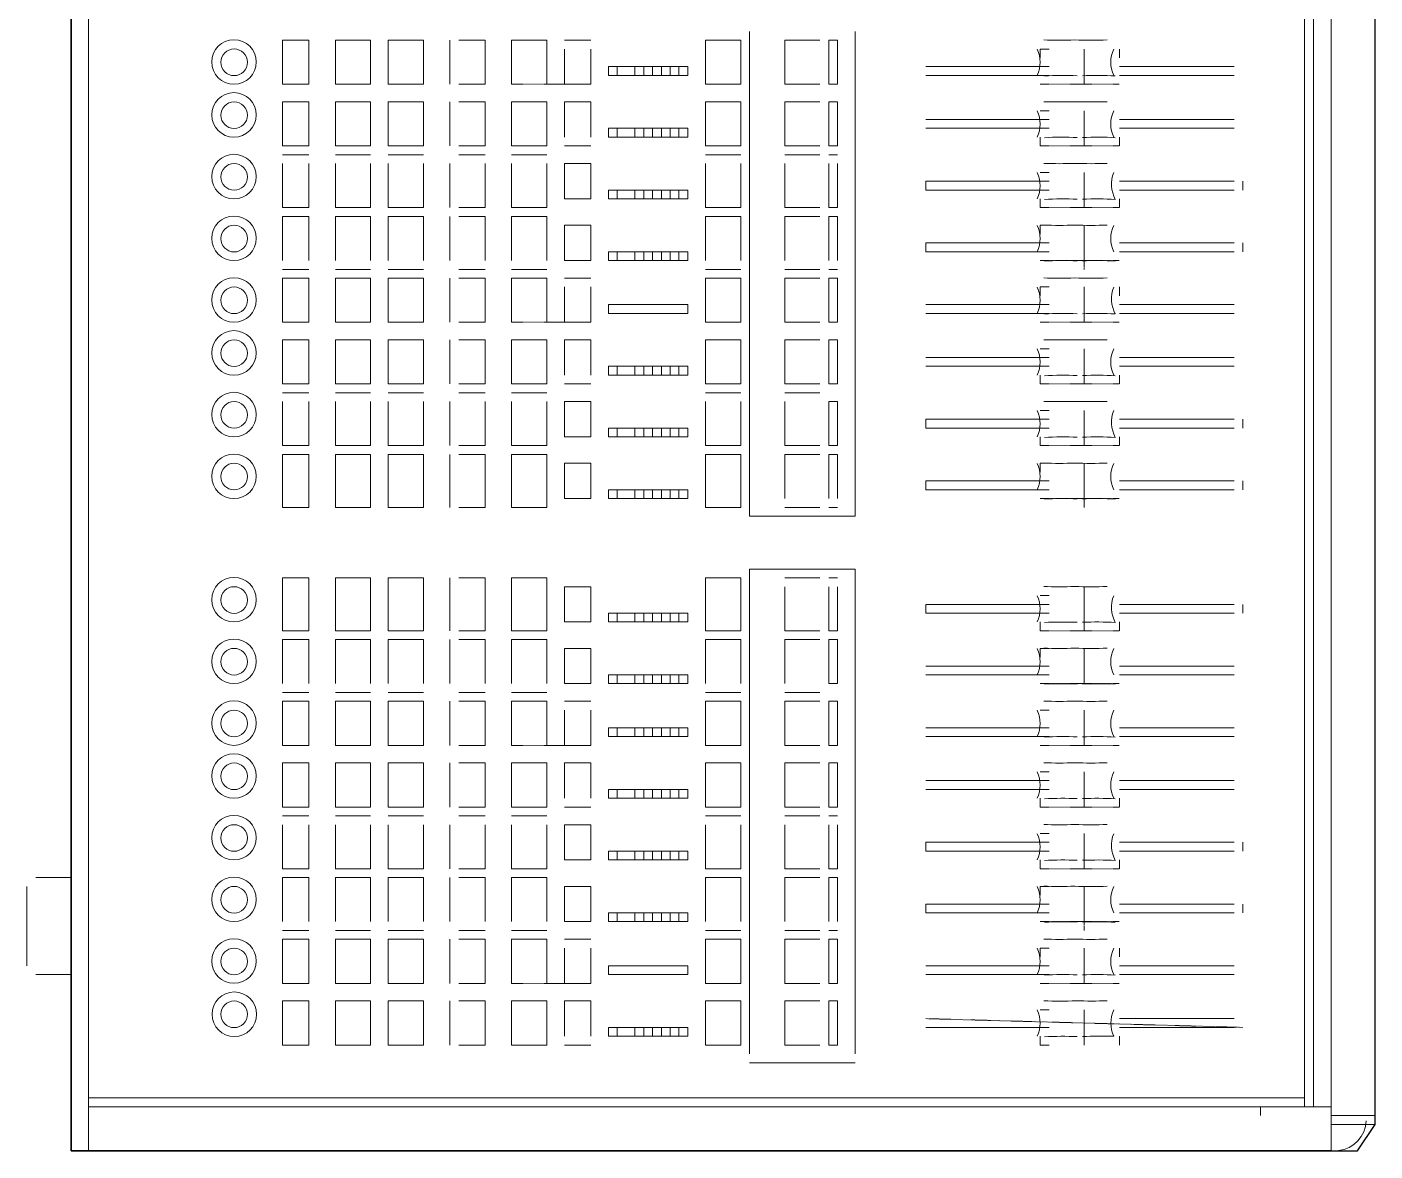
# Model space of a CAD drawing. Header units: millimetres. Extents: x 3050 to 430575, y -569542 to 36130.
# Drawn here: x 313619.5 to 313891.2, y -470280.4 to -470054 of the extents above; entities that cross this region are included whole.
import ezdxf

# ---------------------------------------------------------------- set-up
doc = ezdxf.new("R2010")
doc.units = ezdxf.units.MM
doc.linetypes.add('PDF_IMPORT', pattern=[1, 0.8, -0.2])
doc.layers.add('PDF _Геометрия', color=7, linetype='Continuous')

# ---------------------------------------------------------------- blocks, each defined once
blk = doc.blocks.new('ТХ3 4 этаж')
at = {"layer": 'PDF _Геометрия', "color": 5, "lineweight": 25}
blk.add_lwpolyline([(43724.32, -56512.22), (44242.87, -56512.22), (44249.97, -56501.57), (44249.97, -55713.09), (44246.42, -55702.43), (44242.87, -55702.43), (44235.76, -55698.88), (44232.21, -55698.88), (43724.32, -55698.88)], close=True, dxfattribs=at)
at = {"layer": 'PDF _Геометрия', "color": 5, "lineweight": 9}
for points in [[(43724.32, -55698.88), (43724.32, -56512.22)], [(43731.42, -56490.91), (44221.56, -56490.91), (44221.56, -55698.88)], [(43731.42, -55698.88), (43731.42, -56512.22)], [(44225.11, -55698.88), (44225.11, -56494.46), (44221.56, -56494.46), (44221.56, -56490.91)], [(44249.97, -56501.57), (44232.21, -56501.57), (44232.21, -56498.01), (44232.21, -55716.64)], [(43997.8, -56061.15), (43997.8, -56256.5), (44040.42, -56256.5), (44040.42, -56061.15)], [(43877.04, -56064.71), (43877.04, -56082.46)], [(43880.59, -56064.71), (43891.25, -56064.71), (43891.25, -56082.46), (43880.59, -56082.46)], [(43901.9, -56082.46), (43901.9, -56064.71), (43916.11, -56064.71), (43916.11, -56082.46)], [(43933.87, -56064.71), (43923.21, -56064.71)], [(43923.21, -56068.26), (43923.21, -56082.46), (43933.87, -56082.46), (43933.87, -56068.26)], [(44026.21, -56082.46), (44012.01, -56082.46), (44012.01, -56064.71), (44026.21, -56064.71)], [(44029.76, -56082.46), (44029.76, -56064.71)], [(44118.56, -56068.26), (44115, -56068.26), (44115, -56071.81)], [(44146.97, -56068.26), (44146.97, -56071.81)], [(44132.76, -56071.81), (44132.76, -56078.91), (44132.76, -56071.81)], [(43944.52, -56078.91), (43944.52, -56075.36), (43944.52, -56078.91)], [(43944.52, -56078.91), (43944.52, -56075.36)], [(43972.94, -56075.36), (43972.94, -56078.91)], [(44068.83, -56075.36), (44118.56, -56075.36)], [(44118.56, -56078.91), (44068.83, -56078.91)], [(44146.97, -56075.36), (44193.14, -56075.36)], [(44193.14, -56078.91), (44146.97, -56078.91)], [(43877.04, -56089.57), (43877.04, -56107.33)], [(43880.59, -56089.57), (43891.25, -56089.57), (43891.25, -56107.33), (43880.59, -56107.33)], [(43933.87, -56103.77), (43933.87, -56089.57), (43923.21, -56089.57), (43923.21, -56103.77)], [(44026.21, -56107.33), (44012.01, -56107.33), (44012.01, -56089.57), (44026.21, -56089.57)], [(44029.76, -56107.33), (44029.76, -56089.57)], [(44118.56, -56093.12), (44115, -56093.12)], [(44132.76, -56093.12), (44132.76, -56103.77), (44132.76, -56093.12)], [(43944.52, -56103.77), (43944.52, -56100.22), (43944.52, -56103.77)], [(43944.52, -56103.77), (43944.52, -56100.22)], [(43972.94, -56100.22), (43972.94, -56103.77)], [(44068.83, -56096.67), (44118.56, -56096.67)], [(44118.56, -56100.22), (44068.83, -56100.22)], [(44146.97, -56096.67), (44193.14, -56096.67)], [(44193.14, -56100.22), (44146.97, -56100.22)], [(44115, -56103.77), (44115, -56107.33)], [(44146.97, -56103.77), (44146.97, -56107.33)], [(43820.21, -56110.88), (43809.56, -56110.88)], [(43845.08, -56110.88), (43830.87, -56110.88)], [(43866.39, -56110.88), (43852.18, -56110.88)], [(43891.25, -56110.88), (43880.59, -56110.88)], [(43916.11, -56110.88), (43901.9, -56110.88)], [(43923.21, -56107.33), (43933.87, -56107.33)], [(43994.25, -56110.88), (43980.04, -56110.88)], [(44026.21, -56110.88), (44012.01, -56110.88)], [(44033.32, -56110.88), (44029.76, -56110.88)], [(43820.21, -56114.43), (43820.21, -56132.19), (43809.56, -56132.19), (43809.56, -56114.43)], [(43845.08, -56114.43), (43845.08, -56132.19), (43830.87, -56132.19), (43830.87, -56114.43)], [(43866.39, -56114.43), (43866.39, -56132.19), (43852.18, -56132.19), (43852.18, -56114.43)], [(43877.04, -56114.43), (43877.04, -56132.19)], [(43891.25, -56114.43), (43891.25, -56132.19), (43880.59, -56132.19)], [(43916.11, -56114.43), (43916.11, -56132.19), (43901.9, -56132.19), (43901.9, -56114.43)], [(43994.25, -56114.43), (43994.25, -56132.19), (43980.04, -56132.19), (43980.04, -56114.43)], [(44026.21, -56132.19), (44012.01, -56132.19), (44012.01, -56114.43)], [(44029.76, -56132.19), (44029.76, -56114.43), (44029.76, -56132.19), (44033.32, -56132.19), (44033.32, -56114.43)], [(44118.56, -56117.98), (44115, -56117.98)], [(44132.76, -56117.98), (44132.76, -56128.64), (44132.76, -56117.98)], [(44118.56, -56125.09), (44068.83, -56125.09), (44068.83, -56121.53), (44118.56, -56121.53)], [(44146.97, -56121.53), (44193.14, -56121.53)], [(44196.69, -56121.53), (44196.69, -56125.09)], [(43944.52, -56128.64), (43944.52, -56125.09), (43944.52, -56128.64)], [(43944.52, -56128.64), (43944.52, -56125.09)], [(43972.94, -56125.09), (43972.94, -56128.64)], [(44115, -56132.19), (44115, -56128.64)], [(44193.14, -56125.09), (44146.97, -56125.09)], [(44146.97, -56128.64), (44146.97, -56132.19)], [(43809.56, -56153.5), (43809.56, -56135.74), (43820.21, -56135.74), (43820.21, -56153.5)], [(43830.87, -56153.5), (43830.87, -56135.74), (43845.08, -56135.74), (43845.08, -56153.5)], [(43852.18, -56153.5), (43852.18, -56135.74), (43866.39, -56135.74), (43866.39, -56153.5)], [(43877.04, -56135.74), (43877.04, -56153.5)], [(43880.59, -56135.74), (43891.25, -56135.74), (43891.25, -56153.5)], [(43901.9, -56153.5), (43901.9, -56135.74), (43916.11, -56135.74), (43916.11, -56153.5)], [(43980.04, -56153.5), (43980.04, -56135.74), (43994.25, -56135.74), (43994.25, -56153.5)], [(44012.01, -56153.5), (44012.01, -56135.74), (44026.21, -56135.74)], [(44033.32, -56153.5), (44033.32, -56135.74), (44029.76, -56135.74), (44029.76, -56153.5), (44029.76, -56135.74)], [(44118.56, -56139.29), (44115, -56139.29), (44115, -56142.84)], [(43944.52, -56153.5), (43944.52, -56149.95), (43944.52, -56153.5)], [(43944.52, -56153.5), (43944.52, -56149.95)], [(43972.94, -56149.95), (43972.94, -56153.5)], [(44118.56, -56149.95), (44068.83, -56149.95), (44068.83, -56146.4), (44118.56, -56146.4)], [(44146.97, -56146.4), (44193.14, -56146.4)], [(44193.14, -56149.95), (44146.97, -56149.95)], [(44196.69, -56146.4), (44196.69, -56149.95)], [(43809.56, -56157.05), (43820.21, -56157.05)], [(43830.87, -56157.05), (43845.08, -56157.05)], [(43852.18, -56157.05), (43866.39, -56157.05)], [(43877.04, -56160.6), (43877.04, -56178.36)], [(43880.59, -56157.05), (43891.25, -56157.05)], [(43880.59, -56160.6), (43891.25, -56160.6), (43891.25, -56178.36), (43880.59, -56178.36)], [(43901.9, -56157.05), (43916.11, -56157.05)], [(43901.9, -56178.36), (43901.9, -56160.6), (43916.11, -56160.6), (43916.11, -56178.36)], [(43933.87, -56160.6), (43923.21, -56160.6)], [(43980.04, -56157.05), (43994.25, -56157.05)], [(44012.01, -56157.05), (44026.21, -56157.05)], [(44026.21, -56178.36), (44012.01, -56178.36), (44012.01, -56160.6), (44026.21, -56160.6)], [(44029.76, -56157.05), (44033.32, -56157.05)], [(44029.76, -56178.36), (44029.76, -56160.6)], [(43923.21, -56164.15), (43923.21, -56178.36), (43933.87, -56178.36), (43933.87, -56164.15)], [(44118.56, -56164.15), (44115, -56164.15), (44115, -56167.71)], [(44146.97, -56164.15), (44146.97, -56167.71)], [(44068.83, -56171.26), (44118.56, -56171.26)], [(44132.76, -56167.71), (44132.76, -56178.36), (44132.76, -56167.71)], [(44146.97, -56171.26), (44193.14, -56171.26)], [(43940.97, -56174.81), (43944.52, -56174.81), (43940.97, -56174.81)], [(43972.94, -56174.81), (43940.97, -56174.81), (43972.94, -56174.81)], [(44118.56, -56174.81), (44068.83, -56174.81)], [(44193.14, -56174.81), (44146.97, -56174.81)], [(43877.04, -56185.46), (43877.04, -56203.22)], [(43880.59, -56185.46), (43891.25, -56185.46), (43891.25, -56203.22), (43880.59, -56203.22)], [(43933.87, -56199.67), (43933.87, -56185.46), (43923.21, -56185.46), (43923.21, -56199.67)], [(44026.21, -56203.22), (44012.01, -56203.22), (44012.01, -56185.46), (44026.21, -56185.46)], [(44029.76, -56203.22), (44029.76, -56185.46)], [(44068.83, -56192.57), (44118.56, -56192.57)], [(44118.56, -56189.02), (44115, -56189.02)], [(44132.76, -56192.57), (44132.76, -56199.67), (44132.76, -56192.57)], [(44146.97, -56192.57), (44193.14, -56192.57)], [(43944.52, -56199.67), (43944.52, -56196.12), (43944.52, -56199.67)], [(43944.52, -56199.67), (43944.52, -56196.12)], [(43972.94, -56196.12), (43972.94, -56199.67)], [(44118.56, -56196.12), (44068.83, -56196.12)], [(44193.14, -56196.12), (44146.97, -56196.12)], [(43923.21, -56203.22), (43933.87, -56203.22)], [(44115, -56199.67), (44115, -56203.22)], [(44146.97, -56199.67), (44146.97, -56203.22)], [(43820.21, -56206.77), (43809.56, -56206.77)], [(43820.21, -56210.33), (43820.21, -56228.08), (43809.56, -56228.08), (43809.56, -56210.33)], [(43845.08, -56206.77), (43830.87, -56206.77)], [(43845.08, -56210.33), (43845.08, -56228.08), (43830.87, -56228.08), (43830.87, -56210.33)], [(43866.39, -56206.77), (43852.18, -56206.77)], [(43866.39, -56210.33), (43866.39, -56228.08), (43852.18, -56228.08), (43852.18, -56210.33)], [(43877.04, -56210.33), (43877.04, -56228.08)], [(43891.25, -56206.77), (43880.59, -56206.77)], [(43891.25, -56210.33), (43891.25, -56228.08), (43880.59, -56228.08)], [(43916.11, -56206.77), (43901.9, -56206.77)], [(43916.11, -56210.33), (43916.11, -56228.08), (43901.9, -56228.08), (43901.9, -56210.33)], [(43994.25, -56206.77), (43980.04, -56206.77)], [(43994.25, -56210.33), (43994.25, -56228.08), (43980.04, -56228.08), (43980.04, -56210.33)], [(44026.21, -56206.77), (44012.01, -56206.77)], [(44026.21, -56228.08), (44012.01, -56228.08), (44012.01, -56210.33)], [(44029.76, -56228.08), (44029.76, -56210.33)], [(44118.56, -56213.88), (44115, -56213.88)], [(44132.76, -56213.88), (44132.76, -56224.53), (44132.76, -56213.88)], [(43944.52, -56224.53), (43944.52, -56220.98), (43944.52, -56224.53)], [(43944.52, -56224.53), (43944.52, -56220.98)], [(43972.94, -56220.98), (43972.94, -56224.53)], [(44118.56, -56220.98), (44068.83, -56220.98), (44068.83, -56217.43), (44118.56, -56217.43)], [(44146.97, -56217.43), (44193.14, -56217.43)], [(44193.14, -56220.98), (44146.97, -56220.98)], [(44196.69, -56217.43), (44196.69, -56220.98)], [(44115, -56228.08), (44115, -56224.53)], [(44146.97, -56224.53), (44146.97, -56228.08)], [(43877.04, -56231.64), (43877.04, -56252.95)], [(43880.59, -56231.64), (43891.25, -56231.64), (43891.25, -56252.95), (43880.59, -56252.95)], [(44012.01, -56249.39), (44012.01, -56231.64), (44026.21, -56231.64)], [(44033.32, -56249.39), (44033.32, -56231.64), (44029.76, -56231.64), (44029.76, -56249.39), (44029.76, -56231.64)], [(44118.56, -56235.19), (44115, -56235.19), (44115, -56238.74)], [(44118.56, -56245.84), (44068.83, -56245.84), (44068.83, -56242.29), (44118.56, -56242.29)], [(44146.97, -56242.29), (44193.14, -56242.29)], [(44196.69, -56242.29), (44196.69, -56245.84)], [(43944.52, -56249.39), (43944.52, -56245.84), (43944.52, -56249.39)], [(43944.52, -56249.39), (43944.52, -56245.84)], [(43972.94, -56245.84), (43972.94, -56249.39)], [(44193.14, -56245.84), (44146.97, -56245.84)], [(44012.01, -56252.95), (44026.21, -56252.95)], [(44029.76, -56252.95), (44033.32, -56252.95)], [(44040.42, -56473.15), (44040.42, -56277.81), (43997.8, -56277.81), (43997.8, -56473.15)], [(43877.04, -56281.36), (43877.04, -56302.67)], [(43880.59, -56281.36), (43891.25, -56281.36), (43891.25, -56302.67), (43880.59, -56302.67)], [(44026.21, -56281.36), (44012.01, -56281.36)], [(44012.01, -56284.91), (44012.01, -56302.67), (44026.21, -56302.67)], [(44033.32, -56281.36), (44029.76, -56281.36)], [(44033.32, -56284.91), (44033.32, -56302.67), (44029.76, -56302.67)], [(44132.76, -56288.46), (44132.76, -56284.91), (44132.76, -56288.46)], [(44118.56, -56288.46), (44115, -56288.46)], [(44132.76, -56288.46), (44132.76, -56299.12), (44132.76, -56288.46)], [(43944.52, -56299.12), (43944.52, -56295.57), (43944.52, -56299.12)], [(43944.52, -56299.12), (43944.52, -56295.57)], [(43972.94, -56295.57), (43972.94, -56299.12)], [(44118.56, -56295.57), (44068.83, -56295.57), (44068.83, -56292.02), (44118.56, -56292.02)], [(44146.97, -56292.02), (44193.14, -56292.02)], [(44193.14, -56295.57), (44146.97, -56295.57)], [(44196.69, -56292.02), (44196.69, -56295.57)], [(44115, -56302.67), (44115, -56299.12)], [(44146.97, -56299.12), (44146.97, -56302.67)], [(43809.56, -56323.98), (43809.56, -56306.22), (43820.21, -56306.22), (43820.21, -56323.98)], [(43830.87, -56323.98), (43830.87, -56306.22), (43845.08, -56306.22), (43845.08, -56323.98)], [(43852.18, -56323.98), (43852.18, -56306.22), (43866.39, -56306.22), (43866.39, -56323.98)], [(43877.04, -56306.22), (43877.04, -56323.98)], [(43880.59, -56306.22), (43891.25, -56306.22), (43891.25, -56323.98)], [(43901.9, -56323.98), (43901.9, -56306.22), (43916.11, -56306.22), (43916.11, -56323.98)], [(43980.04, -56323.98), (43980.04, -56306.22), (43994.25, -56306.22), (43994.25, -56323.98)], [(44012.01, -56323.98), (44012.01, -56306.22), (44026.21, -56306.22)], [(44029.76, -56323.98), (44029.76, -56306.22)], [(44118.56, -56309.77), (44115, -56309.77), (44115, -56313.33)], [(44068.83, -56316.88), (44118.56, -56316.88)], [(44146.97, -56316.88), (44193.14, -56316.88)], [(43944.52, -56323.98), (43944.52, -56320.43), (43944.52, -56323.98)], [(43944.52, -56323.98), (43944.52, -56320.43)], [(43972.94, -56320.43), (43972.94, -56323.98)], [(44118.56, -56320.43), (44068.83, -56320.43)], [(44193.14, -56320.43), (44146.97, -56320.43)], [(43809.56, -56327.53), (43820.21, -56327.53)], [(43830.87, -56327.53), (43845.08, -56327.53)], [(43852.18, -56327.53), (43866.39, -56327.53)], [(43880.59, -56327.53), (43891.25, -56327.53)], [(43901.9, -56327.53), (43916.11, -56327.53)], [(43980.04, -56327.53), (43994.25, -56327.53)], [(44012.01, -56327.53), (44026.21, -56327.53)], [(43877.04, -56331.08), (43877.04, -56348.84)], [(43880.59, -56331.08), (43891.25, -56331.08), (43891.25, -56348.84), (43880.59, -56348.84)], [(43901.9, -56348.84), (43901.9, -56331.08), (43916.11, -56331.08), (43916.11, -56348.84)], [(43933.87, -56331.08), (43923.21, -56331.08)], [(43923.21, -56334.64), (43923.21, -56348.84), (43933.87, -56348.84), (43933.87, -56334.64)], [(44026.21, -56331.08), (44012.01, -56331.08), (44012.01, -56348.84), (44026.21, -56348.84)], [(44029.76, -56348.84), (44029.76, -56331.08)], [(44118.56, -56334.64), (44115, -56334.64)], [(44132.76, -56338.19), (44132.76, -56345.29), (44132.76, -56338.19)], [(43944.52, -56345.29), (43944.52, -56341.74), (43944.52, -56345.29)], [(43944.52, -56345.29), (43944.52, -56341.74)], [(43972.94, -56341.74), (43972.94, -56345.29)], [(44068.83, -56341.74), (44118.56, -56341.74)], [(44118.56, -56345.29), (44068.83, -56345.29)], [(44146.97, -56341.74), (44193.14, -56341.74)], [(44193.14, -56345.29), (44146.97, -56345.29)], [(43877.04, -56355.95), (43877.04, -56373.7)], [(43880.59, -56355.95), (43891.25, -56355.95), (43891.25, -56373.7), (43880.59, -56373.7)], [(43933.87, -56370.15), (43933.87, -56355.95), (43923.21, -56355.95), (43923.21, -56370.15)], [(44026.21, -56355.95), (44012.01, -56355.95), (44012.01, -56373.7), (44026.21, -56373.7)], [(44029.76, -56373.7), (44029.76, -56355.95)], [(44118.56, -56359.5), (44115, -56359.5)], [(44132.76, -56359.5), (44132.76, -56370.15), (44132.76, -56359.5)], [(43944.52, -56370.15), (43944.52, -56366.6), (43944.52, -56370.15)], [(43944.52, -56370.15), (43944.52, -56366.6)], [(43972.94, -56366.6), (43972.94, -56370.15)], [(44068.83, -56363.05), (44118.56, -56363.05)], [(44118.56, -56366.6), (44068.83, -56366.6)], [(44146.97, -56363.05), (44193.14, -56363.05)], [(44193.14, -56366.6), (44146.97, -56366.6)], [(44115, -56370.15), (44115, -56373.7)], [(44146.97, -56370.15), (44146.97, -56373.7)], [(43820.21, -56377.26), (43809.56, -56377.26)], [(43845.08, -56377.26), (43830.87, -56377.26)], [(43866.39, -56377.26), (43852.18, -56377.26)], [(43891.25, -56377.26), (43880.59, -56377.26)], [(43916.11, -56377.26), (43901.9, -56377.26)], [(43923.21, -56373.7), (43933.87, -56373.7)], [(43994.25, -56377.26), (43980.04, -56377.26)], [(44026.21, -56377.26), (44012.01, -56377.26)], [(44033.32, -56377.26), (44029.76, -56377.26)], [(43820.21, -56380.81), (43820.21, -56398.57), (43809.56, -56398.57), (43809.56, -56380.81)], [(43845.08, -56380.81), (43845.08, -56398.57), (43830.87, -56398.57), (43830.87, -56380.81)], [(43866.39, -56380.81), (43866.39, -56398.57), (43852.18, -56398.57), (43852.18, -56380.81)], [(43877.04, -56380.81), (43877.04, -56398.57)], [(43891.25, -56380.81), (43891.25, -56398.57), (43880.59, -56398.57)], [(43916.11, -56380.81), (43916.11, -56398.57), (43901.9, -56398.57), (43901.9, -56380.81)], [(43994.25, -56380.81), (43994.25, -56398.57), (43980.04, -56398.57), (43980.04, -56380.81)], [(44012.01, -56380.81), (44012.01, -56398.57), (44026.21, -56398.57)], [(44029.76, -56398.57), (44029.76, -56380.81), (44029.76, -56398.57), (44033.32, -56398.57), (44033.32, -56380.81)], [(44118.56, -56391.46), (44068.83, -56391.46), (44068.83, -56387.91), (44118.56, -56387.91)], [(44118.56, -56384.36), (44115, -56384.36)], [(44132.76, -56384.36), (44132.76, -56395.01), (44132.76, -56384.36)], [(44146.97, -56387.91), (44193.14, -56387.91)], [(44196.69, -56387.91), (44196.69, -56391.46)], [(43944.52, -56395.01), (43944.52, -56391.46), (43944.52, -56395.01)], [(43944.52, -56395.01), (43944.52, -56391.46)], [(43972.94, -56391.46), (43972.94, -56395.01)], [(44115, -56398.57), (44115, -56395.01)], [(44193.14, -56391.46), (44146.97, -56391.46)], [(44146.97, -56395.01), (44146.97, -56398.57)], [(43706.56, -56405.67), (43706.56, -56437.63)], [(43724.32, -56402.12), (43710.11, -56402.12)], [(43809.56, -56419.88), (43809.56, -56402.12), (43820.21, -56402.12), (43820.21, -56419.88)], [(43830.87, -56419.88), (43830.87, -56402.12), (43845.08, -56402.12), (43845.08, -56419.88)], [(43852.18, -56419.88), (43852.18, -56402.12), (43866.39, -56402.12), (43866.39, -56419.88)], [(43877.04, -56402.12), (43877.04, -56419.88)], [(43880.59, -56402.12), (43891.25, -56402.12), (43891.25, -56419.88)], [(43901.9, -56419.88), (43901.9, -56402.12), (43916.11, -56402.12), (43916.11, -56419.88)], [(43980.04, -56419.88), (43980.04, -56402.12), (43994.25, -56402.12), (43994.25, -56419.88)], [(44012.01, -56419.88), (44012.01, -56402.12), (44026.21, -56402.12)], [(44033.32, -56419.88), (44033.32, -56402.12), (44029.76, -56402.12), (44029.76, -56419.88), (44029.76, -56402.12)], [(44118.56, -56405.67), (44115, -56405.67), (44115, -56409.22)], [(43944.52, -56419.88), (43944.52, -56416.32), (43944.52, -56419.88)], [(43944.52, -56419.88), (43944.52, -56416.32)], [(43972.94, -56416.32), (43972.94, -56419.88)], [(44118.56, -56416.32), (44068.83, -56416.32), (44068.83, -56412.77), (44118.56, -56412.77)], [(44146.97, -56412.77), (44193.14, -56412.77)], [(44193.14, -56416.32), (44146.97, -56416.32)], [(44196.69, -56412.77), (44196.69, -56416.32)], [(43809.56, -56423.43), (43820.21, -56423.43)], [(43830.87, -56423.43), (43845.08, -56423.43)], [(43852.18, -56423.43), (43866.39, -56423.43)], [(43877.04, -56426.98), (43877.04, -56444.74)], [(43880.59, -56423.43), (43891.25, -56423.43)], [(43880.59, -56426.98), (43891.25, -56426.98), (43891.25, -56444.74), (43880.59, -56444.74)], [(43901.9, -56423.43), (43916.11, -56423.43)], [(43901.9, -56444.74), (43901.9, -56426.98), (43916.11, -56426.98), (43916.11, -56444.74)], [(43933.87, -56426.98), (43923.21, -56426.98)], [(43980.04, -56423.43), (43994.25, -56423.43)], [(44012.01, -56423.43), (44026.21, -56423.43)], [(44026.21, -56426.98), (44012.01, -56426.98), (44012.01, -56444.74), (44026.21, -56444.74)], [(44029.76, -56423.43), (44033.32, -56423.43)], [(44029.76, -56444.74), (44029.76, -56426.98)], [(43923.21, -56430.53), (43923.21, -56444.74), (43933.87, -56444.74), (43933.87, -56430.53)], [(44118.56, -56430.53), (44115, -56430.53), (44115, -56434.08)], [(44146.97, -56430.53), (44146.97, -56434.08)], [(44068.83, -56437.63), (44118.56, -56437.63)], [(44132.76, -56434.08), (44132.76, -56441.19), (44132.76, -56434.08)], [(44146.97, -56437.63), (44193.14, -56437.63)], [(43710.11, -56441.19), (43724.32, -56441.19)], [(43940.97, -56441.19), (43944.52, -56441.19), (43940.97, -56441.19)], [(43972.94, -56441.19), (43940.97, -56441.19), (43972.94, -56441.19)], [(44118.56, -56441.19), (44068.83, -56441.19)], [(44193.14, -56441.19), (44146.97, -56441.19)], [(43877.04, -56451.84), (43877.04, -56469.6)], [(43880.59, -56469.6), (43891.25, -56469.6), (43891.25, -56451.84), (43880.59, -56451.84)], [(43933.87, -56466.05), (43933.87, -56451.84), (43923.21, -56451.84), (43923.21, -56466.05)], [(44026.21, -56451.84), (44012.01, -56451.84), (44012.01, -56469.6), (44026.21, -56469.6)], [(44029.76, -56469.6), (44029.76, -56451.84)], [(44118.56, -56455.39), (44115, -56455.39)], [(44132.76, -56466.05), (44132.76, -56458.95), (44132.76, -56466.05)], [(44146.97, -56458.95), (44193.14, -56458.95)], [(43944.52, -56462.5), (43940.97, -56462.5), (43940.97, -56466.05), (43944.52, -56466.05)], [(43944.52, -56462.5), (43944.52, -56466.05), (43944.52, -56462.5)], [(43972.94, -56462.5), (43972.94, -56466.05)], [(44118.56, -56462.5), (44068.83, -56462.5)], [(44193.14, -56462.5), (44146.97, -56462.5)], [(43923.21, -56469.6), (43933.87, -56469.6)], [(44115, -56466.05), (44115, -56469.6), (44118.56, -56469.6)], [(44146.97, -56466.05), (44146.97, -56469.6)], [(43997.8, -56476.7), (44040.42, -56476.7)], [(43731.42, -56490.91), (44221.56, -56490.91), (43731.42, -56490.91)], [(44221.56, -56490.91), (44221.56, -56494.46), (44221.56, -56490.91)], [(44221.56, -56494.46), (43731.42, -56494.46), (44221.56, -56494.46)], [(43919.66, -56494.46), (43731.42, -56494.46)], [(44203.8, -56498.01), (44203.8, -56494.46), (44210.9, -56494.46)], [(44210.9, -56494.46), (44228.66, -56494.46), (44232.21, -56494.46), (44228.66, -56494.46)], [(44249.97, -56498.01), (44232.21, -56498.01), (44232.21, -56494.46), (44221.56, -56494.46)], [(44232.21, -56498.01), (44232.21, -56494.46), (44232.21, -56498.01)]]:
    blk.add_lwpolyline(points, dxfattribs=at)
at = {"layer": 'PDF _Геометрия', "color": 5, "lineweight": 25}
for points in [[(44232.21, -56512.22), (43724.32, -56512.22), (43724.32, -55698.88), (44232.21, -55698.88)], [(44249.97, -56501.57), (44249.97, -55716.64)]]:
    blk.add_lwpolyline(points, dxfattribs=at)
at = {"layer": 'PDF _Геометрия', "color": 5, "lineweight": 9}
for points in [[(43820.21, -56082.46), (43809.56, -56082.46), (43809.56, -56064.71), (43820.21, -56064.71)], [(43845.08, -56082.46), (43830.87, -56082.46), (43830.87, -56064.71), (43845.08, -56064.71)], [(43866.39, -56082.46), (43852.18, -56082.46), (43852.18, -56064.71), (43866.39, -56064.71)], [(43980.04, -56064.71), (43994.25, -56064.71), (43994.25, -56082.46), (43980.04, -56082.46)], [(44029.76, -56082.46), (44029.76, -56064.71), (44033.32, -56064.71), (44033.32, -56082.46)], [(44132.76, -56082.46), (44132.76, -56068.26)], [(44132.76, -56071.81), (44132.76, -56068.26)], [(43972.94, -56075.36), (43972.94, -56078.91), (43940.97, -56078.91), (43940.97, -56075.36)], [(43944.52, -56075.36), (43944.52, -56078.91), (43940.97, -56078.91), (43940.97, -56075.36)], [(43940.97, -56078.91), (43940.97, -56075.36), (43972.94, -56075.36), (43972.94, -56078.91)], [(43951.63, -56075.36), (43951.63, -56078.91), (43951.63, -56075.36), (43951.63, -56078.91)], [(43955.18, -56075.36), (43955.18, -56078.91)], [(43958.73, -56078.91), (43958.73, -56075.36)], [(43962.28, -56075.36), (43962.28, -56078.91), (43962.28, -56075.36), (43962.28, -56078.91)], [(43965.83, -56075.36), (43965.83, -56078.91)], [(43969.38, -56078.91), (43969.38, -56075.36)], [(44132.76, -56078.91), (44132.76, -56082.46)], [(43820.21, -56107.33), (43809.56, -56107.33), (43809.56, -56089.57), (43820.21, -56089.57)], [(43845.08, -56107.33), (43830.87, -56107.33), (43830.87, -56089.57), (43845.08, -56089.57)], [(43866.39, -56107.33), (43852.18, -56107.33), (43852.18, -56089.57), (43866.39, -56089.57)], [(43916.11, -56107.33), (43901.9, -56107.33), (43901.9, -56089.57), (43916.11, -56089.57)], [(43980.04, -56089.57), (43994.25, -56089.57), (43994.25, -56107.33), (43980.04, -56107.33)], [(44033.32, -56089.57), (44033.32, -56107.33), (44029.76, -56107.33), (44029.76, -56089.57)], [(44132.76, -56107.33), (44132.76, -56093.12)], [(43972.94, -56100.22), (43972.94, -56103.77), (43940.97, -56103.77), (43940.97, -56100.22)], [(43944.52, -56100.22), (43944.52, -56103.77), (43940.97, -56103.77), (43940.97, -56100.22)], [(43940.97, -56103.77), (43940.97, -56100.22), (43972.94, -56100.22), (43972.94, -56103.77)], [(43951.63, -56100.22), (43951.63, -56103.77), (43951.63, -56100.22), (43951.63, -56103.77)], [(43955.18, -56100.22), (43955.18, -56103.77)], [(43958.73, -56103.77), (43958.73, -56100.22)], [(43962.28, -56100.22), (43962.28, -56103.77), (43962.28, -56100.22), (43962.28, -56103.77)], [(43965.83, -56100.22), (43965.83, -56103.77)], [(43969.38, -56103.77), (43969.38, -56100.22)], [(44132.76, -56103.77), (44132.76, -56107.33)], [(43933.87, -56128.64), (43933.87, -56114.43), (43923.21, -56114.43), (43923.21, -56128.64)], [(44132.76, -56132.19), (44132.76, -56117.98)], [(43972.94, -56125.09), (43972.94, -56128.64), (43940.97, -56128.64), (43940.97, -56125.09)], [(43944.52, -56125.09), (43944.52, -56128.64), (43940.97, -56128.64), (43940.97, -56125.09)], [(43940.97, -56128.64), (43940.97, -56125.09), (43972.94, -56125.09), (43972.94, -56128.64)], [(43951.63, -56125.09), (43951.63, -56128.64), (43951.63, -56125.09), (43951.63, -56128.64)], [(43955.18, -56125.09), (43955.18, -56128.64)], [(43958.73, -56128.64), (43958.73, -56125.09)], [(43962.28, -56125.09), (43962.28, -56128.64), (43962.28, -56125.09), (43962.28, -56128.64)], [(43965.83, -56125.09), (43965.83, -56128.64)], [(43969.38, -56128.64), (43969.38, -56125.09)], [(43933.87, -56153.5), (43933.87, -56139.29), (43923.21, -56139.29), (43923.21, -56153.5)], [(44132.76, -56153.5), (44132.76, -56139.29)], [(44132.76, -56139.29), (44132.76, -56153.5), (44132.76, -56142.84)], [(43972.94, -56149.95), (43972.94, -56153.5), (43940.97, -56153.5), (43940.97, -56149.95)], [(43944.52, -56149.95), (43944.52, -56153.5), (43940.97, -56153.5), (43940.97, -56149.95)], [(43940.97, -56153.5), (43940.97, -56149.95), (43972.94, -56149.95), (43972.94, -56153.5)], [(43951.63, -56149.95), (43951.63, -56153.5), (43951.63, -56149.95), (43951.63, -56153.5)], [(43955.18, -56149.95), (43955.18, -56153.5)], [(43958.73, -56153.5), (43958.73, -56149.95)], [(43962.28, -56149.95), (43962.28, -56153.5), (43962.28, -56149.95), (43962.28, -56153.5)], [(43965.83, -56149.95), (43965.83, -56153.5)], [(43969.38, -56153.5), (43969.38, -56149.95)], [(43820.21, -56178.36), (43809.56, -56178.36), (43809.56, -56160.6), (43820.21, -56160.6)], [(43845.08, -56178.36), (43830.87, -56178.36), (43830.87, -56160.6), (43845.08, -56160.6)], [(43866.39, -56178.36), (43852.18, -56178.36), (43852.18, -56160.6), (43866.39, -56160.6)], [(43980.04, -56160.6), (43994.25, -56160.6), (43994.25, -56178.36), (43980.04, -56178.36)], [(44029.76, -56178.36), (44029.76, -56160.6), (44033.32, -56160.6), (44033.32, -56178.36)], [(44132.76, -56178.36), (44132.76, -56164.15)], [(44132.76, -56167.71), (44132.76, -56164.15)], [(43940.97, -56174.81), (43940.97, -56171.26), (43972.94, -56171.26), (43972.94, -56174.81)], [(43820.21, -56203.22), (43809.56, -56203.22), (43809.56, -56185.46), (43820.21, -56185.46)], [(43845.08, -56203.22), (43830.87, -56203.22), (43830.87, -56185.46), (43845.08, -56185.46)], [(43866.39, -56203.22), (43852.18, -56203.22), (43852.18, -56185.46), (43866.39, -56185.46)], [(43916.11, -56203.22), (43901.9, -56203.22), (43901.9, -56185.46), (43916.11, -56185.46)], [(43980.04, -56185.46), (43994.25, -56185.46), (43994.25, -56203.22), (43980.04, -56203.22)], [(44033.32, -56185.46), (44033.32, -56203.22), (44029.76, -56203.22), (44029.76, -56185.46)], [(44132.76, -56203.22), (44132.76, -56189.02)], [(44132.76, -56192.57), (44132.76, -56189.02)], [(43972.94, -56196.12), (43972.94, -56199.67), (43940.97, -56199.67), (43940.97, -56196.12)], [(43944.52, -56196.12), (43944.52, -56199.67), (43940.97, -56199.67), (43940.97, -56196.12)], [(43940.97, -56199.67), (43940.97, -56196.12), (43972.94, -56196.12), (43972.94, -56199.67)], [(43951.63, -56196.12), (43951.63, -56199.67), (43951.63, -56196.12), (43951.63, -56199.67)], [(43955.18, -56196.12), (43955.18, -56199.67)], [(43958.73, -56199.67), (43958.73, -56196.12)], [(43962.28, -56196.12), (43962.28, -56199.67), (43962.28, -56196.12), (43962.28, -56199.67)], [(43965.83, -56196.12), (43965.83, -56199.67)], [(43969.38, -56199.67), (43969.38, -56196.12)], [(44132.76, -56199.67), (44132.76, -56203.22)], [(43933.87, -56224.53), (43933.87, -56210.33), (43923.21, -56210.33), (43923.21, -56224.53)], [(44029.76, -56210.33), (44033.32, -56210.33), (44033.32, -56228.08), (44029.76, -56228.08)], [(44132.76, -56228.08), (44132.76, -56213.88)], [(43972.94, -56220.98), (43972.94, -56224.53), (43940.97, -56224.53), (43940.97, -56220.98)], [(43944.52, -56220.98), (43944.52, -56224.53), (43940.97, -56224.53), (43940.97, -56220.98)], [(43940.97, -56224.53), (43940.97, -56220.98), (43972.94, -56220.98), (43972.94, -56224.53)], [(43951.63, -56220.98), (43951.63, -56224.53), (43951.63, -56220.98), (43951.63, -56224.53)], [(43955.18, -56220.98), (43955.18, -56224.53)], [(43958.73, -56224.53), (43958.73, -56220.98)], [(43962.28, -56220.98), (43962.28, -56224.53), (43962.28, -56220.98), (43962.28, -56224.53)], [(43965.83, -56220.98), (43965.83, -56224.53)], [(43969.38, -56224.53), (43969.38, -56220.98)], [(43820.21, -56252.95), (43809.56, -56252.95), (43809.56, -56231.64), (43820.21, -56231.64)], [(43845.08, -56252.95), (43830.87, -56252.95), (43830.87, -56231.64), (43845.08, -56231.64)], [(43866.39, -56252.95), (43852.18, -56252.95), (43852.18, -56231.64), (43866.39, -56231.64)], [(43916.11, -56252.95), (43901.9, -56252.95), (43901.9, -56231.64), (43916.11, -56231.64)], [(43980.04, -56231.64), (43994.25, -56231.64), (43994.25, -56252.95), (43980.04, -56252.95)], [(43933.87, -56249.39), (43933.87, -56235.19), (43923.21, -56235.19), (43923.21, -56249.39)], [(44132.76, -56249.39), (44132.76, -56235.19)], [(44132.76, -56235.19), (44132.76, -56249.39), (44132.76, -56238.74)], [(43972.94, -56245.84), (43972.94, -56249.39), (43940.97, -56249.39), (43940.97, -56245.84)], [(43944.52, -56245.84), (43944.52, -56249.39), (43940.97, -56249.39), (43940.97, -56245.84)], [(43940.97, -56249.39), (43940.97, -56245.84), (43972.94, -56245.84), (43972.94, -56249.39)], [(43951.63, -56245.84), (43951.63, -56249.39), (43951.63, -56245.84), (43951.63, -56249.39)], [(43955.18, -56245.84), (43955.18, -56249.39)], [(43958.73, -56249.39), (43958.73, -56245.84)], [(43962.28, -56245.84), (43962.28, -56249.39), (43962.28, -56245.84), (43962.28, -56249.39)], [(43965.83, -56245.84), (43965.83, -56249.39)], [(43969.38, -56249.39), (43969.38, -56245.84)], [(44132.76, -56249.39), (44132.76, -56252.95)], [(43820.21, -56302.67), (43809.56, -56302.67), (43809.56, -56281.36), (43820.21, -56281.36)], [(43845.08, -56302.67), (43830.87, -56302.67), (43830.87, -56281.36), (43845.08, -56281.36)], [(43866.39, -56302.67), (43852.18, -56302.67), (43852.18, -56281.36), (43866.39, -56281.36)], [(43916.11, -56302.67), (43901.9, -56302.67), (43901.9, -56281.36), (43916.11, -56281.36)], [(43933.87, -56299.12), (43933.87, -56284.91), (43923.21, -56284.91), (43923.21, -56299.12)], [(43980.04, -56281.36), (43994.25, -56281.36), (43994.25, -56302.67), (43980.04, -56302.67)], [(44029.76, -56302.67), (44029.76, -56284.91)], [(44132.76, -56302.67), (44132.76, -56288.46)], [(43972.94, -56295.57), (43972.94, -56299.12), (43940.97, -56299.12), (43940.97, -56295.57)], [(43944.52, -56295.57), (43944.52, -56299.12), (43940.97, -56299.12), (43940.97, -56295.57)], [(43940.97, -56299.12), (43940.97, -56295.57), (43972.94, -56295.57), (43972.94, -56299.12)], [(43951.63, -56295.57), (43951.63, -56299.12), (43951.63, -56295.57), (43951.63, -56299.12)], [(43955.18, -56295.57), (43955.18, -56299.12)], [(43958.73, -56299.12), (43958.73, -56295.57)], [(43962.28, -56295.57), (43962.28, -56299.12), (43962.28, -56295.57), (43962.28, -56299.12)], [(43965.83, -56295.57), (43965.83, -56299.12)], [(43969.38, -56299.12), (43969.38, -56295.57)], [(44029.76, -56306.22), (44029.76, -56323.98), (44033.32, -56323.98), (44033.32, -56306.22)], [(43933.87, -56323.98), (43933.87, -56309.77), (43923.21, -56309.77), (43923.21, -56323.98)], [(44132.76, -56323.98), (44132.76, -56309.77)], [(44132.76, -56309.77), (44132.76, -56323.98), (44132.76, -56313.33)], [(43972.94, -56320.43), (43972.94, -56323.98), (43940.97, -56323.98), (43940.97, -56320.43)], [(43944.52, -56320.43), (43944.52, -56323.98), (43940.97, -56323.98), (43940.97, -56320.43)], [(43940.97, -56323.98), (43940.97, -56320.43), (43972.94, -56320.43), (43972.94, -56323.98)], [(43951.63, -56320.43), (43951.63, -56323.98), (43951.63, -56320.43), (43951.63, -56323.98)], [(43955.18, -56320.43), (43955.18, -56323.98)], [(43958.73, -56323.98), (43958.73, -56320.43)], [(43962.28, -56320.43), (43962.28, -56323.98), (43962.28, -56320.43), (43962.28, -56323.98)], [(43965.83, -56320.43), (43965.83, -56323.98)], [(43969.38, -56323.98), (43969.38, -56320.43)], [(43820.21, -56348.84), (43809.56, -56348.84), (43809.56, -56331.08), (43820.21, -56331.08)], [(43845.08, -56348.84), (43830.87, -56348.84), (43830.87, -56331.08), (43845.08, -56331.08)], [(43866.39, -56348.84), (43852.18, -56348.84), (43852.18, -56331.08), (43866.39, -56331.08)], [(43980.04, -56331.08), (43994.25, -56331.08), (43994.25, -56348.84), (43980.04, -56348.84)], [(44029.76, -56348.84), (44033.32, -56348.84), (44033.32, -56331.08), (44029.76, -56331.08)], [(44132.76, -56348.84), (44132.76, -56334.64)], [(44132.76, -56338.19), (44132.76, -56334.64)], [(43972.94, -56341.74), (43972.94, -56345.29), (43940.97, -56345.29), (43940.97, -56341.74)], [(43944.52, -56341.74), (43944.52, -56345.29), (43940.97, -56345.29), (43940.97, -56341.74)], [(43940.97, -56345.29), (43940.97, -56341.74), (43972.94, -56341.74), (43972.94, -56345.29)], [(43951.63, -56341.74), (43951.63, -56345.29), (43951.63, -56341.74), (43951.63, -56345.29)], [(43955.18, -56341.74), (43955.18, -56345.29)], [(43958.73, -56345.29), (43958.73, -56341.74)], [(43962.28, -56341.74), (43962.28, -56345.29), (43962.28, -56341.74), (43962.28, -56345.29)], [(43965.83, -56341.74), (43965.83, -56345.29)], [(43969.38, -56345.29), (43969.38, -56341.74)], [(44132.76, -56345.29), (44132.76, -56348.84)], [(43820.21, -56373.7), (43809.56, -56373.7), (43809.56, -56355.95), (43820.21, -56355.95)], [(43845.08, -56373.7), (43830.87, -56373.7), (43830.87, -56355.95), (43845.08, -56355.95)], [(43866.39, -56373.7), (43852.18, -56373.7), (43852.18, -56355.95), (43866.39, -56355.95)], [(43916.11, -56373.7), (43901.9, -56373.7), (43901.9, -56355.95), (43916.11, -56355.95)], [(43980.04, -56355.95), (43994.25, -56355.95), (43994.25, -56373.7), (43980.04, -56373.7)], [(44033.32, -56373.7), (44033.32, -56355.95), (44029.76, -56355.95), (44029.76, -56373.7)], [(44132.76, -56373.7), (44132.76, -56359.5)], [(43972.94, -56366.6), (43972.94, -56370.15), (43940.97, -56370.15), (43940.97, -56366.6)], [(43944.52, -56366.6), (43944.52, -56370.15), (43940.97, -56370.15), (43940.97, -56366.6)], [(43940.97, -56370.15), (43940.97, -56366.6), (43972.94, -56366.6), (43972.94, -56370.15)], [(43951.63, -56366.6), (43951.63, -56370.15), (43951.63, -56366.6), (43951.63, -56370.15)], [(43955.18, -56366.6), (43955.18, -56370.15)], [(43958.73, -56370.15), (43958.73, -56366.6)], [(43962.28, -56366.6), (43962.28, -56370.15), (43962.28, -56366.6), (43962.28, -56370.15)], [(43965.83, -56366.6), (43965.83, -56370.15)], [(43969.38, -56370.15), (43969.38, -56366.6)], [(44132.76, -56370.15), (44132.76, -56373.7)], [(43933.87, -56395.01), (43933.87, -56380.81), (43923.21, -56380.81), (43923.21, -56395.01)], [(44132.76, -56398.57), (44132.76, -56384.36)], [(43972.94, -56391.46), (43972.94, -56395.01), (43940.97, -56395.01), (43940.97, -56391.46)], [(43944.52, -56391.46), (43944.52, -56395.01), (43940.97, -56395.01), (43940.97, -56391.46)], [(43940.97, -56395.01), (43940.97, -56391.46), (43972.94, -56391.46), (43972.94, -56395.01)], [(43951.63, -56391.46), (43951.63, -56395.01), (43951.63, -56391.46), (43951.63, -56395.01)], [(43955.18, -56391.46), (43955.18, -56395.01)], [(43958.73, -56395.01), (43958.73, -56391.46)], [(43962.28, -56391.46), (43962.28, -56395.01), (43962.28, -56391.46), (43962.28, -56395.01)], [(43965.83, -56391.46), (43965.83, -56395.01)], [(43969.38, -56395.01), (43969.38, -56391.46)], [(43933.87, -56419.88), (43933.87, -56405.67), (43923.21, -56405.67), (43923.21, -56419.88)], [(44132.76, -56419.88), (44132.76, -56405.67)], [(44132.76, -56405.67), (44132.76, -56419.88), (44132.76, -56409.22)], [(43972.94, -56416.32), (43972.94, -56419.88), (43940.97, -56419.88), (43940.97, -56416.32)], [(43944.52, -56416.32), (43944.52, -56419.88), (43940.97, -56419.88), (43940.97, -56416.32)], [(43940.97, -56419.88), (43940.97, -56416.32), (43972.94, -56416.32), (43972.94, -56419.88)], [(43951.63, -56416.32), (43951.63, -56419.88), (43951.63, -56416.32), (43951.63, -56419.88)], [(43955.18, -56416.32), (43955.18, -56419.88)], [(43958.73, -56419.88), (43958.73, -56416.32)], [(43962.28, -56416.32), (43962.28, -56419.88), (43962.28, -56416.32), (43962.28, -56419.88)], [(43965.83, -56416.32), (43965.83, -56419.88)], [(43969.38, -56419.88), (43969.38, -56416.32)], [(43820.21, -56444.74), (43809.56, -56444.74), (43809.56, -56426.98), (43820.21, -56426.98)], [(43845.08, -56444.74), (43830.87, -56444.74), (43830.87, -56426.98), (43845.08, -56426.98)], [(43866.39, -56444.74), (43852.18, -56444.74), (43852.18, -56426.98), (43866.39, -56426.98)], [(43980.04, -56426.98), (43994.25, -56426.98), (43994.25, -56444.74), (43980.04, -56444.74)], [(44029.76, -56444.74), (44033.32, -56444.74), (44033.32, -56426.98), (44029.76, -56426.98)], [(44132.76, -56444.74), (44132.76, -56430.53)], [(44132.76, -56434.08), (44132.76, -56430.53)], [(43940.97, -56441.19), (43940.97, -56437.63), (43972.94, -56437.63), (43972.94, -56441.19)], [(44132.76, -56441.19), (44132.76, -56444.74)], [(43820.21, -56451.84), (43809.56, -56451.84), (43809.56, -56469.6), (43820.21, -56469.6)], [(43845.08, -56451.84), (43830.87, -56451.84), (43830.87, -56469.6), (43845.08, -56469.6)], [(43866.39, -56451.84), (43852.18, -56451.84), (43852.18, -56469.6), (43866.39, -56469.6)], [(43916.11, -56469.6), (43916.11, -56451.84), (43901.9, -56451.84), (43901.9, -56469.6)], [(43980.04, -56469.6), (43994.25, -56469.6), (43994.25, -56451.84), (43980.04, -56451.84)], [(44033.32, -56469.6), (44033.32, -56451.84), (44029.76, -56451.84), (44029.76, -56469.6)], [(44132.76, -56458.95), (44132.76, -56455.39)], [(44132.76, -56469.6), (44132.76, -56455.39)], [(43972.94, -56466.05), (43940.97, -56466.05), (43940.97, -56462.5), (43972.94, -56462.5)], [(43940.97, -56466.05), (43940.97, -56462.5), (43972.94, -56462.5), (43972.94, -56466.05)], [(43951.63, -56466.05), (43951.63, -56462.5), (43951.63, -56466.05), (43951.63, -56462.5)], [(43955.18, -56462.5), (43955.18, -56466.05)], [(43958.73, -56466.05), (43958.73, -56462.5)], [(43962.28, -56466.05), (43962.28, -56462.5), (43962.28, -56466.05), (43962.28, -56462.5)], [(43965.83, -56462.5), (43965.83, -56466.05)], [(43969.38, -56466.05), (43969.38, -56462.5)], [(44132.76, -56466.05), (44132.76, -56469.6)]]:
    blk.add_lwpolyline(points, close=True, dxfattribs=at)
for points in [[(44116.42, -56064.63, 0.01632), (44128.93, -56064.63, 0.01632), (44142, -56064.63)], [(44116.42, -56089.5, 0.01632), (44128.93, -56089.5, 0.01632), (44142, -56089.5)], [(44116.42, -56114.36, 0.01632), (44128.93, -56114.36, 0.01632), (44142, -56114.36)], [(44144.63, -56118.05, 0.221413), (44145.27, -56128.85, 0.024215), (44132.05, -56128.78)], [(44116.42, -56139.22, 0.01632), (44128.93, -56139.22, 0.01632), (44142, -56139.22)], [(44116.42, -56160.53, 0.01632), (44128.93, -56160.53, 0.01632), (44142, -56160.53)], [(44144.63, -56164.22, 0.221413), (44145.27, -56175.02, 0.024215), (44132.05, -56174.95)], [(44116.42, -56185.39, 0.01632), (44128.93, -56185.39, 0.01632), (44142, -56185.39)], [(44116.42, -56210.25, 0.01632), (44128.93, -56210.25, 0.01632), (44142, -56210.25)], [(44144.63, -56213.95, 0.221413), (44145.27, -56224.74, 0.024215), (44132.05, -56224.68)], [(44116.42, -56235.12, 0.01632), (44128.93, -56235.12, 0.01632), (44142, -56235.12)], [(44116.42, -56284.84, 0.01632), (44128.93, -56284.84, 0.01632), (44142, -56284.84)], [(44144.63, -56288.53, 0.221413), (44145.27, -56299.33, 0.024215), (44132.05, -56299.26)], [(44116.42, -56309.7, 0.01632), (44128.93, -56309.7, 0.01632), (44142, -56309.7)], [(44116.42, -56331.01, 0.01632), (44128.93, -56331.01, 0.01632), (44142, -56331.01)], [(44116.42, -56355.87, 0.01632), (44128.93, -56355.87, 0.01632), (44142, -56355.87)], [(44116.42, -56380.73, 0.01632), (44128.93, -56380.73, 0.01632), (44142, -56380.73)], [(44144.63, -56384.43, 0.221413), (44145.27, -56395.23, 0.024215), (44132.05, -56395.16)], [(44116.42, -56405.6, 0.01632), (44128.93, -56405.6, 0.01632), (44142, -56405.6)], [(44116.42, -56426.91, 0.01632), (44128.93, -56426.91, 0.01632), (44142, -56426.91)], [(44116.42, -56451.77, 0.01632), (44129.5, -56451.77, 0.01632), (44142, -56451.77)], [(44144.63, -56455.46, 0.221413), (44144.63, -56466.05, 0.024215), (44132.05, -56466.19)], [(44230.43, -56512.22, 0.02751), (44235.76, -56512.22), (44232.21, -56512.22), (44232.21, -56501.57)]]:
    blk.add_lwpolyline(points, format="xyb", dxfattribs=at)
at = {"layer": 'PDF _Геометрия', "color": 5, "linetype": 'PDF_IMPORT', "lineweight": 9, "ltscale": 0.006667}
for points in [[(43901.9, -56082.46), (43933.87, -56082.46)], [(43901.9, -56178.36), (43933.87, -56178.36)], [(43901.9, -56348.84), (43933.87, -56348.84)], [(43901.9, -56444.74), (43933.87, -56444.74)]]:
    blk.add_lwpolyline(points, dxfattribs=at)
at = {"layer": 'PDF _Геометрия', "color": 5, "linetype": 'PDF_IMPORT', "lineweight": 9, "ltscale": 0.001667}
for points in [[(44115, -56082.46), (44146.97, -56082.46)], [(44115, -56107.33), (44146.97, -56107.33)], [(44132.76, -56117.98), (44132.76, -56132.19), (44132.76, -56117.98)], [(44115, -56132.19), (44146.97, -56132.19)], [(44115, -56153.5), (44146.97, -56153.5)], [(44115, -56178.36), (44146.97, -56178.36)], [(44115, -56203.22), (44146.97, -56203.22)], [(44132.76, -56213.88), (44132.76, -56228.08), (44132.76, -56213.88)], [(44115, -56228.08), (44146.97, -56228.08)], [(44115, -56249.39), (44146.97, -56249.39)], [(44132.76, -56284.91), (44132.76, -56302.67), (44132.76, -56288.46)], [(44115, -56302.67), (44146.97, -56302.67)], [(44115, -56323.98), (44146.97, -56323.98)], [(44115, -56348.84), (44146.97, -56348.84)], [(44115, -56373.7), (44146.97, -56373.7)], [(44132.76, -56384.36), (44132.76, -56398.57), (44132.76, -56384.36)], [(44115, -56398.57), (44146.97, -56398.57)], [(44115, -56419.88), (44146.97, -56419.88)], [(44115, -56444.74), (44146.97, -56444.74)]]:
    blk.add_lwpolyline(points, dxfattribs=at)
at = {"layer": 'PDF _Геометрия', "color": 5, "linetype": 'PDF_IMPORT', "lineweight": 9}
for points in [[(44132.76, -56153.5), (44132.76, -56139.29), (44132.76, -56157.05)], [(43955.18, -56174.81), (43969.38, -56174.81)], [(44132.76, -56309.77), (44132.76, -56323.98)], [(44132.76, -56419.88), (44132.76, -56405.67), (44132.76, -56423.43)], [(43955.18, -56441.19), (43969.38, -56441.19)]]:
    blk.add_lwpolyline(points, dxfattribs=at)
at = {"layer": 'PDF _Геометрия', "color": 5, "linetype": 'PDF_IMPORT', "lineweight": 9, "ltscale": 0.023334}
blk.add_lwpolyline([(44068.83, -56458.95), (44196.69, -56462.5)], dxfattribs=at)
at = {"layer": 'PDF _Геометрия', "color": 5, "lineweight": 0}
blk.add_lwpolyline([(44232.21, -56512.22), (43724.32, -56512.22), (44242.87, -56512.22)], dxfattribs=at)
at = {"layer": 'PDF _Геометрия', "color": 5, "lineweight": 9}
for centre, radius in [((43790, -56073.49), 8.97), ((43790.06, -56073.62), 5.37), ((43790, -56094.8), 8.97), ((43790.06, -56094.93), 5.37), ((43790, -56119.66), 8.97), ((43790.06, -56119.8), 5.37), ((43790, -56144.53), 8.97), ((43790.06, -56144.66), 5.37), ((43790, -56169.39), 8.97), ((43790.06, -56169.52), 5.37), ((43790, -56190.7), 8.97), ((43790.06, -56190.83), 5.37), ((43790, -56215.56), 8.97), ((43790.06, -56215.69), 5.37), ((43790, -56240.42), 8.97), ((43790.06, -56240.55), 5.37), ((43790, -56290.15), 8.97), ((43790.06, -56290.28), 5.37), ((43790, -56315.01), 8.97), ((43790.06, -56315.14), 5.37), ((43790, -56339.87), 8.97), ((43790.06, -56340), 5.37), ((43790, -56361.18), 8.97), ((43790.06, -56361.31), 5.37), ((43790, -56386.04), 8.97), ((43790.06, -56386.17), 5.37), ((43790, -56410.9), 8.97), ((43790.06, -56411.04), 5.37), ((43790, -56435.76), 8.97), ((43790.06, -56435.9), 5.37), ((43790.13, -56457.17), 8.98), ((43790.06, -56457.21), 5.37)]:
    blk.add_circle(centre, radius, dxfattribs=at)
for centre, radius, start, end in [((44102.43, -56073.62), 12.54, 335.0308, 24.9692), ((44155.99, -56073.62), 12.54, 155.0308, 204.9692), ((44124.03, -56215.42), 136.49, 87.5265, 93.0751), ((44137.94, -56215.42), 136.49, 86.9249, 92.4735), ((44102.43, -56098.48), 12.54, 335.0308, 24.9692), ((44155.99, -56098.48), 12.54, 155.0308, 204.9692), ((44124.03, -56240.28), 136.49, 87.5265, 93.0751), ((44137.94, -56240.28), 136.49, 86.9249, 92.4735), ((44102.43, -56123.34), 12.54, 335.0308, 24.9692), ((44124.03, -56265.15), 136.49, 87.5265, 93.0751), ((44102.43, -56144.65), 12.54, 335.0308, 24.9692), ((44155.99, -56144.65), 12.54, 155.0308, 204.9692), ((44124.03, -56290.01), 136.49, 87.5265, 93.0751), ((44137.94, -56290.01), 136.49, 86.9249, 92.4735), ((44102.43, -56169.52), 12.54, 335.0308, 24.9692), ((44124.03, -56311.32), 136.49, 87.5265, 93.0751), ((44102.43, -56194.38), 12.54, 335.0308, 24.9692), ((44155.99, -56194.38), 12.54, 155.0308, 204.9692), ((44124.03, -56336.18), 136.49, 87.5265, 93.0751), ((44137.94, -56336.18), 136.49, 86.9249, 92.4735), ((44102.43, -56219.24), 12.54, 335.0308, 24.9692), ((44124.03, -56361.04), 136.49, 87.5265, 93.0751), ((44102.43, -56240.55), 12.54, 335.0308, 24.9692), ((44155.99, -56240.55), 12.54, 155.0308, 204.9692), ((44124.03, -56385.9), 136.49, 87.5265, 93.0751), ((44137.94, -56385.9), 136.49, 86.9249, 92.4735), ((44102.43, -56293.83), 12.54, 335.0308, 24.9692), ((44124.03, -56435.63), 136.49, 87.5265, 93.0751), ((44102.43, -56315.14), 12.54, 335.0308, 24.9692), ((44155.99, -56315.14), 12.54, 155.0308, 204.9692), ((44124.03, -56460.49), 136.49, 87.5265, 93.0751), ((44137.94, -56460.49), 136.49, 86.9249, 92.4735), ((44102.43, -56340), 12.54, 335.0308, 24.9692), ((44155.99, -56340), 12.54, 155.0308, 204.9692), ((44124.03, -56481.8), 136.49, 87.5265, 93.0751), ((44137.94, -56481.8), 136.49, 86.9249, 92.4735), ((44102.43, -56364.86), 12.54, 335.0308, 24.9692), ((44155.99, -56364.86), 12.54, 155.0308, 204.9692), ((44124.03, -56506.66), 136.49, 87.5265, 93.0751), ((44137.94, -56506.66), 136.49, 86.9249, 92.4735), ((44102.43, -56389.72), 12.54, 335.0308, 24.9692), ((44124.03, -56531.52), 136.49, 87.5265, 93.0751), ((44102.43, -56411.03), 12.54, 335.0308, 24.9692), ((44155.99, -56411.03), 12.54, 155.0308, 204.9692), ((44124.03, -56556.39), 136.49, 87.5265, 93.0751), ((44137.94, -56556.39), 136.49, 86.9249, 92.4735), ((44102.43, -56435.89), 12.54, 335.0308, 24.9692), ((44155.99, -56435.89), 12.54, 155.0308, 204.9692), ((44124.03, -56577.7), 136.49, 87.5265, 93.0751), ((44137.94, -56577.7), 136.49, 86.9249, 92.4735), ((44102.43, -56460.76), 12.54, 335.0308, 24.9692), ((44124.03, -56602.56), 136.49, 87.5265, 93.0751), ((44233.96, -56499.75), 12.46, 275.9992, 358.2126)]:
    blk.add_arc(centre, radius, start, end, dxfattribs=at)

msp = doc.modelspace()

# ---------------------------------------------------------------- block references
at = {"xscale": 0.5, "yscale": 0.5, "zscale": 0.5}
msp.add_blockref('ТХ3 4 этаж', (291766.25, -442024.29), dxfattribs=at)

doc.saveas('drawing.dxf')
